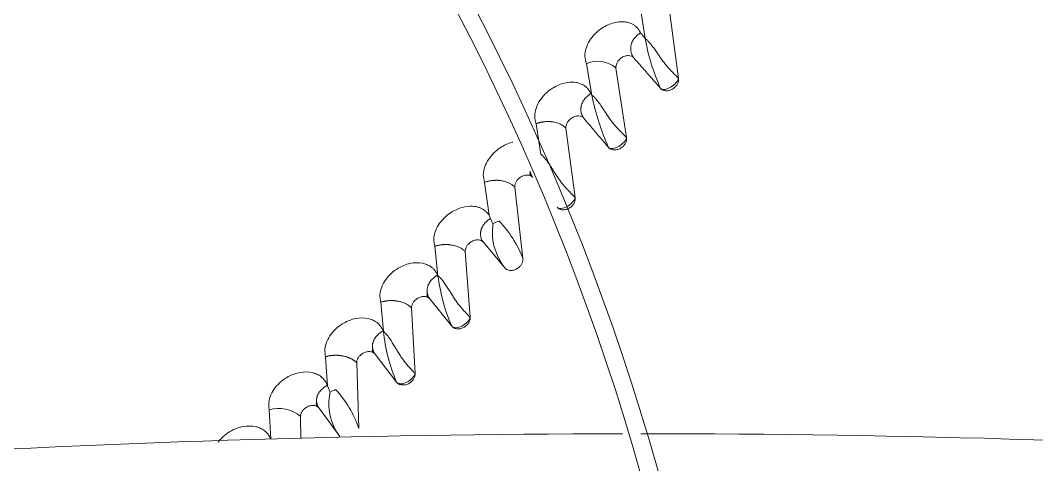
# Model space of a CAD drawing. Header units: millimetres. Extents: x 113490 to 142599, y -20467 to 115.
# Drawn here: x 133920.6 to 134065.2, y -11265.2 to -11202 of the extents above; entities that cross this region are included whole.
import ezdxf

# ---------------------------------------------------------------- set-up
doc = ezdxf.new("R2010")
doc.units = ezdxf.units.MM
doc.layers.add('DV3_0', color=7, linetype='Continuous')

msp = doc.modelspace()

# ---------------------------------------------------------------- linework, layer by layer
at = {"layer": 'DV3_0', "color": 7, "linetype": 'Continuous', "lineweight": 15}
for p, q in [((134008.41, -11197.64), (134009.48, -11204.6)), ((134012.65, -11198.28), (134014.24, -11210.27)), ((134009.48, -11204.6), (134008.82, -11203.79)), ((134001.12, -11208.18), (134001.9, -11212.63)), ((134005.34, -11208.79), (134006.84, -11218.68)), ((134001.9, -11212.63), (134001.76, -11212.44)), ((133993.97, -11216.72), (133994.65, -11221.06)), ((133998.22, -11217.37), (133999.53, -11227.23)), ((133986.63, -11225.07), (133987.3, -11229.75)), ((133990.94, -11225.75), (133992.09, -11235.89)), ((133987.79, -11230.97), (133987.46, -11230.22)), ((133987.74, -11232.21), (133987.79, -11230.97)), ((133987.79, -11230.97), (133988.24, -11230.75)), ((133988.24, -11230.75), (133988.71, -11230.58)), ((133979.55, -11234.16), (133980, -11238.35)), ((133989.5, -11237.23), (133986.46, -11233.59)), ((133983.89, -11234.92), (133984.57, -11244.27)), ((133980, -11238.35), (133979.95, -11238.28)), ((133971.85, -11242.12), (133972.23, -11246.25)), ((133981.96, -11245.54), (133978.84, -11241.65)), ((133976.25, -11242.93), (133976.74, -11252.28)), ((133972.23, -11246.25), (133972.2, -11246.21)), ((133964, -11249.88), (133964.3, -11254.01)), ((133974.1, -11253.49), (133971.05, -11249.53)), ((133968.43, -11250.75), (133968.73, -11260.1)), ((133964.3, -11254.01), (133964.27, -11253.97)), ((133964.64, -11254.94), (133964.3, -11254.01)), ((133964.56, -11255.44), (133964.64, -11254.94)), ((133964.64, -11254.94), (133964.99, -11254.75)), ((133964.99, -11254.75), (133965.26, -11254.62)), ((133965.26, -11254.62), (133965.44, -11254.55)), ((133966.05, -11261.26), (133963.08, -11257.21)), ((133955.98, -11257.44), (133956.21, -11261.61)), ((133960.43, -11258.38), (133960.46, -11261.48))]:
    msp.add_line(p, q, dxfattribs=at)
for centre, radius, start, end in [((133678.24, -11359.99), 551.5, 15.4775, 74.5225), ((133678.24, -11359.99), 456, 316.0129, 45.5635), ((133678.24, -11359.99), 477.5, 316.9802, 43.0198), ((133678.24, -11359.99), 453.5, 315.9918, 45.5613), ((133678.24, -11359.99), 457, 12.0648, 38.7918), ((133678.24, -11359.99), 346, 316.5062, 45.3204), ((133678.24, -11359.99), 343.5, 315.6512, 45.622), ((134037.96, -11199.62), 28.9, 189.9095, 204.6566), ((134002.76, -11211.76), 3.94, 48.9972, 114.5532), ((134034.79, -11206.27), 33.49, 190.9397, 204.3643), ((133994.09, -11223.78), 0.996, 164.4286, 200.7731), ((133981.67, -11231.95), 6.04, 16.651, 21.4082), ((133977.36, -11241.54), 15.77, 20.989, 44.0203), ((133996.15, -11232.08), 8.41, 180.9081, 217.7819), ((134006.09, -11235.11), 26.29, 187.0764, 203.3625), ((133979.33, -11241.09), 0.885, 161.2275, 200.8008), ((133997.82, -11243.51), 25.74, 186.1174, 202.8222), ((133971.5, -11248.97), 0.845, 159.536, 201.092), ((133972.06, -11256.62), 7.59, 171.042, 217.6939), ((133954.13, -11264.99), 15.39, 18.5208, 42.7185), ((133957.33, -11262.08), 4.83, 50.0895, 106.1879), ((133963.48, -11256.66), 0.795, 157.3992, 201.2102), ((134008.61, -13101.74), 1840.9, 90.07296, 93.56963), ((134008.61, -13101.74), 1840.9, 86.5108, 89.99128)]:
    msp.add_arc(centre, radius, start, end, dxfattribs=at)
at = {"layer": 'DV3_0', "color": 7, "linetype": 'Continuous', "lineweight": 20}
msp.add_arc((133678.24, -11359.99), 461.75, 11.9044, 42.2304, dxfattribs=at)
at = {"layer": 'DV3_0', "color": 7, "linetype": 'Continuous', "lineweight": 15}
for points, knots in [([(134008.82, -11203.79), (134008.75, -11203.64), (134008.6, -11203.34), (134008.29, -11202.98), (134007.96, -11202.71), (134007.61, -11202.51), (134007.28, -11202.37), (134006.96, -11202.28), (134006.18, -11202.14), (134004.84, -11202.28), (134003.33, -11203.05), (134002.26, -11203.97), (134001.52, -11204.91), (134001.02, -11205.98), (134000.82, -11207.14), (134001.02, -11207.83), (134001.12, -11208.18)], [0, 0, 0, 0, 0.045903, 0.088222, 0.127121, 0.162682, 0.194844, 0.223516, 0.248586, 0.398406, 0.542873, 0.627775, 0.717223, 0.809644, 0.90359, 1, 1, 1, 1]), ([(134008.82, -11203.79), (134008.78, -11203.82), (134008.7, -11203.87), (134008.57, -11203.95), (134008.46, -11204.04), (134008.35, -11204.13), (134008.24, -11204.23), (134008.14, -11204.33), (134008.05, -11204.43), (134007.96, -11204.54), (134007.88, -11204.65), (134007.8, -11204.77), (134007.73, -11204.89), (134007.67, -11205.01), (134007.61, -11205.13), (134007.56, -11205.25), (134007.52, -11205.38), (134007.49, -11205.51), (134007.46, -11205.63), (134007.44, -11205.76), (134007.43, -11205.89), (134007.43, -11206.02), (134007.43, -11206.14), (134007.44, -11206.27), (134007.46, -11206.39), (134007.48, -11206.52), (134007.52, -11206.64), (134007.56, -11206.76), (134007.6, -11206.88), (134007.65, -11206.99), (134007.71, -11207.11), (134007.78, -11207.22), (134007.83, -11207.29), (134007.86, -11207.32)], [0, 0, 0, 0, 0.030257, 0.060484, 0.09073, 0.121035, 0.151434, 0.181953, 0.212616, 0.243438, 0.274433, 0.30561, 0.336978, 0.36854, 0.400301, 0.432265, 0.464435, 0.496814, 0.529403, 0.562193, 0.595176, 0.628335, 0.661657, 0.695123, 0.728715, 0.762415, 0.796204, 0.830066, 0.863984, 0.897946, 0.93194, 0.965959, 1, 1, 1, 1]), ([(134009.48, -11204.6), (134009.52, -11204.63), (134009.6, -11204.69), (134009.72, -11204.79), (134009.84, -11204.9), (134009.96, -11205.02), (134010.16, -11205.23), (134010.44, -11205.57), (134010.8, -11206.07), (134011.15, -11206.57), (134011.43, -11206.97), (134011.7, -11207.37), (134011.99, -11207.77), (134012.31, -11208.19), (134012.59, -11208.52), (134012.82, -11208.79), (134013.04, -11209.03), (134013.27, -11209.27), (134013.48, -11209.49), (134013.69, -11209.7), (134013.89, -11209.9), (134014.08, -11210.09), (134014.18, -11210.21), (134014.24, -11210.27)], [0, 0, 0, 0, 0.02193, 0.044623, 0.068109, 0.092415, 0.117564, 0.1874, 0.278761, 0.36922, 0.434707, 0.474881, 0.55813, 0.630924, 0.676359, 0.719959, 0.762001, 0.802791, 0.842656, 0.881945, 0.921019, 0.960246, 1, 1, 1, 1]), ([(134007.86, -11207.32), (134007.81, -11207.28), (134007.72, -11207.18), (134007.48, -11207.05), (134007.1, -11206.98), (134006.58, -11207.07), (134006.08, -11207.33), (134005.69, -11207.7), (134005.45, -11208.09), (134005.35, -11208.4), (134005.33, -11208.63), (134005.34, -11208.74), (134005.34, -11208.79)], [0, 0, 0, 0, 0.06134, 0.123453, 0.255164, 0.397247, 0.545621, 0.688819, 0.805782, 0.90458, 0.952528, 1, 1, 1, 1]), ([(134011.69, -11211.68), (134011.48, -11211.44), (134011.06, -11210.96), (134010.42, -11210.24), (134009.79, -11209.52), (134009.15, -11208.79), (134008.5, -11208.06), (134008.07, -11207.57), (134007.86, -11207.32)], [0, 0, 0, 0, 0.162615, 0.326841, 0.492682, 0.660148, 0.82925, 1, 1, 1, 1]), ([(134001.76, -11212.44), (134001.68, -11212.29), (134001.54, -11211.99), (134001.24, -11211.63), (134000.91, -11211.35), (134000.57, -11211.14), (134000.23, -11210.99), (133999.91, -11210.9), (133999.14, -11210.75), (133997.79, -11210.86), (133996.28, -11211.6), (133995.18, -11212.51), (133994.42, -11213.45), (133993.91, -11214.52), (133993.69, -11215.68), (133993.87, -11216.37), (133993.97, -11216.72)], [0, 0, 0, 0, 0.045816, 0.088117, 0.127063, 0.162735, 0.195085, 0.224033, 0.249478, 0.398687, 0.541879, 0.628145, 0.718265, 0.810778, 0.904381, 1, 1, 1, 1]), ([(134014.24, -11210.27), (134014.24, -11210.3), (134014.25, -11210.35), (134014.25, -11210.44), (134014.25, -11210.52), (134014.24, -11210.63), (134014.21, -11210.78), (134014.14, -11210.96), (134014.05, -11211.14), (134013.87, -11211.41), (134013.6, -11211.66), (134013.28, -11211.85), (134013.02, -11211.96), (134012.75, -11212.02), (134012.49, -11212.04), (134012.24, -11212.01), (134012.05, -11211.94), (134011.9, -11211.86), (134011.78, -11211.78), (134011.72, -11211.72), (134011.69, -11211.68)], [0, 0, 0, 0, 0.023263, 0.046619, 0.070185, 0.09408, 0.142394, 0.191175, 0.246921, 0.303417, 0.444844, 0.517438, 0.590593, 0.664065, 0.736419, 0.804903, 0.872906, 0.916114, 0.958259, 1, 1, 1, 1]), ([(134014.24, -11210.27), (134014.21, -11210.45), (134014.08, -11210.68), (134013.68, -11211.12), (134013.41, -11211.35), (134012.83, -11211.68), (134012.53, -11211.79), (134012.01, -11211.86), (134011.81, -11211.81), (134011.69, -11211.68)], [0, 0, 0, 0, 0.25, 0.25, 0.5, 0.5, 0.75, 0.75, 1, 1, 1, 1]), ([(134001.76, -11212.44), (134001.72, -11212.47), (134001.63, -11212.52), (134001.51, -11212.6), (134001.39, -11212.68), (134001.28, -11212.77), (134001.17, -11212.87), (134001.07, -11212.97), (134000.97, -11213.07), (134000.88, -11213.18), (134000.8, -11213.29), (134000.72, -11213.41), (134000.65, -11213.52), (134000.59, -11213.64), (134000.53, -11213.76), (134000.48, -11213.89), (134000.44, -11214.01), (134000.4, -11214.14), (134000.38, -11214.26), (134000.36, -11214.39), (134000.34, -11214.52), (134000.34, -11214.64), (134000.34, -11214.77), (134000.35, -11214.89), (134000.37, -11215.02), (134000.39, -11215.14), (134000.42, -11215.26), (134000.46, -11215.38), (134000.5, -11215.5), (134000.56, -11215.61), (134000.62, -11215.72), (134000.68, -11215.83), (134000.73, -11215.9), (134000.76, -11215.93)], [0, 0, 0, 0, 0.030425, 0.060815, 0.091218, 0.121674, 0.152215, 0.182869, 0.213655, 0.244591, 0.275687, 0.306954, 0.338398, 0.370022, 0.401831, 0.433828, 0.466015, 0.498396, 0.530972, 0.563735, 0.596674, 0.629777, 0.663028, 0.696409, 0.729903, 0.763492, 0.797158, 0.830885, 0.864657, 0.898463, 0.932293, 0.966139, 1, 1, 1, 1]), ([(134001.9, -11212.63), (134001.95, -11212.66), (134002.03, -11212.73), (134002.16, -11212.84), (134002.28, -11212.96), (134002.41, -11213.1), (134002.6, -11213.32), (134002.9, -11213.7), (134003.26, -11214.24), (134003.62, -11214.78), (134003.91, -11215.22), (134004.19, -11215.65), (134004.5, -11216.09), (134004.83, -11216.53), (134005.12, -11216.87), (134005.35, -11217.14), (134005.59, -11217.4), (134005.82, -11217.64), (134006.05, -11217.87), (134006.27, -11218.09), (134006.48, -11218.29), (134006.67, -11218.49), (134006.78, -11218.62), (134006.84, -11218.68)], [0, 0, 0, 0, 0.022275, 0.045317, 0.069159, 0.093827, 0.119347, 0.190503, 0.284339, 0.374913, 0.441612, 0.484176, 0.567352, 0.639937, 0.684392, 0.726937, 0.767875, 0.807537, 0.846286, 0.884506, 0.922594, 0.960956, 1, 1, 1, 1]), ([(133993.97, -11216.72), (133994.02, -11216.7), (133994.12, -11216.66), (133994.28, -11216.61), (133994.43, -11216.57), (133994.58, -11216.53), (133994.72, -11216.5), (133994.86, -11216.47), (133994.99, -11216.45), (133995.11, -11216.44), (133995.23, -11216.42), (133995.34, -11216.42), (133995.44, -11216.41), (133995.54, -11216.41), (133995.62, -11216.4), (133995.71, -11216.4), (133995.78, -11216.41), (133995.85, -11216.41), (133995.91, -11216.41), (133995.96, -11216.41), (133996.01, -11216.42), (133996.05, -11216.42), (133996.08, -11216.42), (133996.1, -11216.43), (133996.27, -11216.44), (133996.55, -11216.49), (133996.94, -11216.58), (133997.28, -11216.71), (133997.57, -11216.85), (133997.83, -11217.02), (133998.04, -11217.19), (133998.16, -11217.31), (133998.22, -11217.37)], [0, 0, 0, 0, 0.034382, 0.067257, 0.09867, 0.128653, 0.157228, 0.184415, 0.210227, 0.234673, 0.257758, 0.279488, 0.299864, 0.318888, 0.336558, 0.352873, 0.367831, 0.38143, 0.393667, 0.404538, 0.41404, 0.42217, 0.428926, 0.434304, 0.438302, 0.530373, 0.618142, 0.701875, 0.781741, 0.85791, 0.930582, 1, 1, 1, 1]), ([(134000.76, -11215.93), (134000.71, -11215.89), (134000.62, -11215.79), (134000.38, -11215.66), (134000, -11215.58), (133999.49, -11215.66), (133998.99, -11215.91), (133998.59, -11216.27), (133998.34, -11216.67), (133998.24, -11216.98), (133998.21, -11217.2), (133998.22, -11217.31), (133998.22, -11217.37)], [0, 0, 0, 0, 0.061421, 0.123667, 0.255432, 0.397199, 0.544968, 0.687719, 0.804815, 0.904048, 0.952278, 1, 1, 1, 1]), ([(134004.28, -11220.09), (134004.09, -11219.86), (134003.7, -11219.4), (134003.11, -11218.72), (134002.53, -11218.02), (134001.94, -11217.33), (134001.35, -11216.63), (134000.96, -11216.17), (134000.76, -11215.93)], [0, 0, 0, 0, 0.163033, 0.327514, 0.493444, 0.66083, 0.829679, 1, 1, 1, 1]), ([(133990.65, -11219.34), (133990.62, -11219.35), (133990.01, -11219.51), (133989.05, -11219.95), (133987.93, -11220.85), (133987.15, -11221.78), (133986.61, -11222.86), (133986.37, -11224.01), (133986.54, -11224.71), (133986.63, -11225.07)], [0.3922784, 0.3922784, 0.3922784, 0.3922784, 0.3989376, 0.5409153, 0.6281958, 0.718865, 0.8114508, 0.9049035, 1, 1, 1, 1]), ([(134006.84, -11218.68), (134006.84, -11218.71), (134006.85, -11218.76), (134006.86, -11218.84), (134006.85, -11218.93), (134006.84, -11219.05), (134006.81, -11219.2), (134006.75, -11219.38), (134006.65, -11219.56), (134006.47, -11219.83), (134006.2, -11220.08), (134005.88, -11220.28), (134005.62, -11220.38), (134005.35, -11220.44), (134005.08, -11220.46), (134004.83, -11220.42), (134004.64, -11220.36), (134004.49, -11220.28), (134004.37, -11220.19), (134004.31, -11220.12), (134004.28, -11220.09)], [0, 0, 0, 0, 0.023849, 0.04779, 0.071955, 0.096472, 0.145038, 0.194053, 0.249314, 0.305365, 0.445367, 0.517672, 0.590601, 0.663955, 0.736204, 0.80467, 0.872684, 0.915931, 0.958145, 1, 1, 1, 1]), ([(134006.84, -11218.68), (134006.82, -11218.86), (134006.69, -11219.09), (134006.29, -11219.55), (134006.02, -11219.77), (134005.44, -11220.11), (134005.13, -11220.22), (134004.61, -11220.28), (134004.4, -11220.22), (134004.28, -11220.09)], [0, 0, 0, 0, 0.25, 0.25, 0.5, 0.5, 0.75, 0.75, 1, 1, 1, 1]), ([(133994.65, -11221.06), (133994.69, -11221.1), (133994.78, -11221.17), (133994.9, -11221.28), (133995.03, -11221.41), (133995.15, -11221.55), (133995.35, -11221.78), (133995.64, -11222.18), (133996, -11222.73), (133996.35, -11223.28), (133996.64, -11223.73), (133996.91, -11224.17), (133997.22, -11224.62), (133997.55, -11225.06), (133997.83, -11225.41), (133998.06, -11225.69), (133998.29, -11225.95), (133998.52, -11226.19), (133998.75, -11226.42), (133998.97, -11226.64), (133999.17, -11226.85), (133999.36, -11227.04), (133999.47, -11227.16), (133999.53, -11227.23)], [0, 0, 0, 0, 0.022497, 0.045774, 0.069863, 0.094794, 0.12059, 0.192426, 0.287536, 0.377894, 0.444911, 0.488356, 0.571521, 0.643997, 0.688181, 0.730404, 0.770967, 0.810203, 0.848479, 0.886185, 0.923729, 0.961527, 1, 1, 1, 1]), ([(133993.49, -11224.36), (133993.48, -11224.34), (133993.44, -11224.3), (133993.38, -11224.25), (133993.32, -11224.2), (133993.25, -11224.16), (133993.14, -11224.1), (133992.98, -11224.05), (133992.75, -11224.02), (133992.5, -11224.03), (133992.15, -11224.1), (133991.73, -11224.31), (133991.38, -11224.61), (133991.18, -11224.88), (133991.07, -11225.06), (133991, -11225.25), (133990.95, -11225.42), (133990.93, -11225.59), (133990.94, -11225.7), (133990.94, -11225.75)], [0, 0, 0, 0, 0.024678, 0.049276, 0.073933, 0.098788, 0.123975, 0.189522, 0.256186, 0.326612, 0.39802, 0.544943, 0.686929, 0.745909, 0.804137, 0.854279, 0.903786, 0.952122, 1, 1, 1, 1]), ([(133993.11, -11223.47), (133993.12, -11223.51), (133993.13, -11223.58), (133993.16, -11223.7), (133993.2, -11223.81), (133993.24, -11223.93), (133993.29, -11224.04), (133993.35, -11224.15), (133993.42, -11224.26), (133993.47, -11224.33), (133993.49, -11224.36)], [0.7367221, 0.7367221, 0.7367221, 0.7367221, 0.7643288, 0.7978965, 0.8315165, 0.8651746, 0.8988591, 0.9325612, 0.9662753, 1, 1, 1, 1]), ([(133986.63, -11225.07), (133986.68, -11225.05), (133986.79, -11225.01), (133986.95, -11224.96), (133987.1, -11224.92), (133987.25, -11224.88), (133987.4, -11224.85), (133987.54, -11224.83), (133987.67, -11224.81), (133987.79, -11224.8), (133987.91, -11224.78), (133988.02, -11224.78), (133988.12, -11224.77), (133988.22, -11224.77), (133988.3, -11224.77), (133988.39, -11224.77), (133988.46, -11224.77), (133988.53, -11224.77), (133988.59, -11224.78), (133988.64, -11224.78), (133988.68, -11224.79), (133988.72, -11224.79), (133988.75, -11224.79), (133988.78, -11224.8), (133988.79, -11224.8), (133988.91, -11224.81), (133989.12, -11224.84), (133989.41, -11224.9), (133989.67, -11224.97), (133989.91, -11225.06), (133990.13, -11225.16), (133990.33, -11225.27), (133990.51, -11225.38), (133990.67, -11225.5), (133990.81, -11225.63), (133990.9, -11225.71), (133990.94, -11225.75)], [0, 0, 0, 0, 0.034452, 0.067384, 0.098837, 0.12884, 0.157416, 0.18458, 0.210346, 0.234722, 0.257714, 0.279327, 0.299562, 0.318421, 0.335903, 0.352008, 0.366734, 0.380078, 0.392038, 0.402612, 0.411796, 0.419587, 0.425984, 0.430984, 0.434584, 0.436784, 0.502175, 0.565322, 0.626349, 0.685335, 0.742342, 0.797432, 0.850666, 0.902117, 0.951866, 1, 1, 1, 1]), ([(133999.53, -11227.23), (133999.53, -11227.25), (133999.54, -11227.31), (133999.54, -11227.39), (133999.54, -11227.48), (133999.52, -11227.6), (133999.49, -11227.75), (133999.42, -11227.93), (133999.33, -11228.11), (133999.14, -11228.38), (133998.87, -11228.62), (133998.54, -11228.81), (133998.28, -11228.91), (133998.01, -11228.97), (133997.74, -11228.98), (133997.5, -11228.94), (133997.3, -11228.87), (133997.15, -11228.79), (133997.04, -11228.7), (133996.98, -11228.63), (133996.95, -11228.6)], [0, 0, 0, 0, 0.023897, 0.047874, 0.072064, 0.096593, 0.145534, 0.194892, 0.25028, 0.306447, 0.445924, 0.517891, 0.590493, 0.663638, 0.735728, 0.804216, 0.872309, 0.915692, 0.95803, 1, 1, 1, 1]), ([(133999.53, -11227.23), (133999.5, -11227.41), (133999.37, -11227.64), (133998.97, -11228.1), (133998.69, -11228.33), (133998.11, -11228.65), (133997.8, -11228.76), (133997.28, -11228.8), (133997.07, -11228.74), (133996.95, -11228.6)], [0, 0, 0, 0, 0.25, 0.25, 0.5, 0.5, 0.75, 0.75, 1, 1, 1, 1]), ([(133987.3, -11229.75), (133987.19, -11229.61), (133986.99, -11229.34), (133986.61, -11229.02), (133986.21, -11228.78), (133985.78, -11228.61), (133985.36, -11228.51), (133984.52, -11228.41), (133983.19, -11228.6), (133981.76, -11229.34), (133980.73, -11230.23), (133980.04, -11231.11), (133979.56, -11232.11), (133979.34, -11233.18), (133979.48, -11233.83), (133979.55, -11234.16)], [0, 0, 0, 0, 0.049007, 0.095446, 0.139468, 0.181114, 0.22038, 0.257178, 0.405723, 0.54922, 0.63594, 0.72517, 0.815746, 0.907169, 1, 1, 1, 1]), ([(133987.46, -11230.22), (133987.42, -11230.24), (133987.33, -11230.29), (133987.22, -11230.37), (133987.1, -11230.46), (133986.99, -11230.54), (133986.89, -11230.64), (133986.79, -11230.73), (133986.69, -11230.83), (133986.61, -11230.94), (133986.53, -11231.05), (133986.45, -11231.16), (133986.38, -11231.27), (133986.32, -11231.38), (133986.26, -11231.5), (133986.21, -11231.62), (133986.17, -11231.74), (133986.13, -11231.86), (133986.1, -11231.98), (133986.08, -11232.1), (133986.07, -11232.22), (133986.06, -11232.34), (133986.06, -11232.47), (133986.07, -11232.59), (133986.08, -11232.71), (133986.11, -11232.82), (133986.13, -11232.94), (133986.17, -11233.06), (133986.21, -11233.17), (133986.26, -11233.28), (133986.32, -11233.38), (133986.38, -11233.49), (133986.43, -11233.56), (133986.46, -11233.59)], [0, 0, 0, 0, 0.030377, 0.060748, 0.091153, 0.121627, 0.152197, 0.182886, 0.213712, 0.244687, 0.275822, 0.307124, 0.338597, 0.370244, 0.402069, 0.434073, 0.466259, 0.49863, 0.531186, 0.563923, 0.596832, 0.6299, 0.663115, 0.69646, 0.729919, 0.763477, 0.797117, 0.830824, 0.864585, 0.89839, 0.93223, 0.9661, 1, 1, 1, 1]), ([(133979.55, -11234.16), (133979.6, -11234.14), (133979.71, -11234.11), (133979.88, -11234.06), (133980.04, -11234.03), (133980.2, -11234), (133980.35, -11233.97), (133980.49, -11233.95), (133980.62, -11233.94), (133980.75, -11233.92), (133980.87, -11233.92), (133980.99, -11233.91), (133981.09, -11233.91), (133981.19, -11233.91), (133981.28, -11233.91), (133981.37, -11233.92), (133981.44, -11233.92), (133981.51, -11233.93), (133981.57, -11233.93), (133981.63, -11233.94), (133981.67, -11233.94), (133981.71, -11233.95), (133981.74, -11233.95), (133981.77, -11233.96), (133981.79, -11233.96), (133981.9, -11233.97), (133982.1, -11234.01), (133982.38, -11234.07), (133982.64, -11234.15), (133982.88, -11234.24), (133983.1, -11234.34), (133983.29, -11234.45), (133983.47, -11234.56), (133983.63, -11234.68), (133983.77, -11234.8), (133983.85, -11234.88), (133983.89, -11234.92)], [0, 0, 0, 0, 0.035479, 0.069398, 0.101793, 0.132694, 0.162122, 0.190094, 0.21662, 0.241709, 0.265367, 0.287598, 0.308404, 0.327787, 0.345745, 0.36228, 0.377388, 0.391068, 0.403318, 0.414135, 0.423517, 0.431461, 0.437964, 0.443025, 0.446641, 0.448812, 0.512732, 0.574463, 0.634121, 0.691792, 0.747544, 0.801444, 0.853561, 0.903971, 0.952755, 1, 1, 1, 1]), ([(133986.46, -11233.59), (133986.43, -11233.56), (133986.39, -11233.52), (133986.32, -11233.45), (133986.23, -11233.4), (133986.11, -11233.33), (133985.94, -11233.27), (133985.71, -11233.24), (133985.47, -11233.25), (133985.12, -11233.32), (133984.71, -11233.51), (133984.36, -11233.81), (133984.15, -11234.06), (133984.05, -11234.24), (133983.97, -11234.42), (133983.92, -11234.59), (133983.89, -11234.76), (133983.89, -11234.87), (133983.89, -11234.92)], [0, 0, 0, 0, 0.031145, 0.062218, 0.093482, 0.125195, 0.191206, 0.258243, 0.328679, 0.399965, 0.545868, 0.68677, 0.745639, 0.803769, 0.854012, 0.903665, 0.952, 1, 1, 1, 1]), ([(133979.95, -11238.28), (133979.88, -11238.12), (133979.73, -11237.82), (133979.43, -11237.44), (133979.1, -11237.14), (133978.76, -11236.91), (133978.43, -11236.75), (133978.11, -11236.64), (133977.35, -11236.45), (133976.03, -11236.49), (133974.49, -11237.13), (133973.34, -11237.98), (133972.53, -11238.89), (133971.95, -11239.94), (133971.67, -11241.07), (133971.79, -11241.77), (133971.85, -11242.12)], [0, 0, 0, 0, 0.047036, 0.090401, 0.130202, 0.166503, 0.199277, 0.228461, 0.253972, 0.401518, 0.541059, 0.630182, 0.721571, 0.813945, 0.906561, 1, 1, 1, 1]), ([(133992.09, -11235.89), (133992.09, -11235.92), (133992.1, -11235.99), (133992.1, -11236.08), (133992.09, -11236.18), (133992.07, -11236.29), (133992.03, -11236.44), (133991.93, -11236.68), (133991.77, -11236.93), (133991.54, -11237.16), (133991.32, -11237.33), (133991.07, -11237.46), (133990.81, -11237.56), (133990.54, -11237.61), (133990.29, -11237.61), (133990.04, -11237.57), (133989.85, -11237.5), (133989.7, -11237.42), (133989.59, -11237.34), (133989.53, -11237.27), (133989.5, -11237.23)], [0, 0, 0, 0, 0.028178, 0.055352, 0.08164, 0.107171, 0.153927, 0.201767, 0.313928, 0.380235, 0.452708, 0.523632, 0.595246, 0.666832, 0.737628, 0.806405, 0.87473, 0.917481, 0.959025, 1, 1, 1, 1]), ([(133979.95, -11238.28), (133979.91, -11238.31), (133979.82, -11238.35), (133979.7, -11238.43), (133979.58, -11238.51), (133979.46, -11238.6), (133979.35, -11238.69), (133979.24, -11238.78), (133979.14, -11238.88), (133979.05, -11238.99), (133978.96, -11239.09), (133978.88, -11239.2), (133978.81, -11239.32), (133978.74, -11239.43), (133978.68, -11239.55), (133978.62, -11239.67), (133978.58, -11239.79), (133978.54, -11239.91), (133978.5, -11240.03), (133978.48, -11240.15), (133978.46, -11240.28), (133978.45, -11240.4), (133978.45, -11240.52), (133978.46, -11240.64), (133978.47, -11240.76), (133978.49, -11240.88), (133978.52, -11241), (133978.55, -11241.11), (133978.59, -11241.23), (133978.64, -11241.34), (133978.7, -11241.45), (133978.77, -11241.55), (133978.81, -11241.62), (133978.84, -11241.65)], [0, 0, 0, 0, 0.03062, 0.061208, 0.091809, 0.122459, 0.153186, 0.184014, 0.214963, 0.246044, 0.277269, 0.308645, 0.340177, 0.371867, 0.403719, 0.435736, 0.46792, 0.500276, 0.532804, 0.565501, 0.598358, 0.631363, 0.664502, 0.69776, 0.73112, 0.764565, 0.798081, 0.831652, 0.865266, 0.898913, 0.932586, 0.966281, 1, 1, 1, 1]), ([(133980, -11238.35), (133980.04, -11238.38), (133980.12, -11238.45), (133980.24, -11238.56), (133980.36, -11238.68), (133980.47, -11238.81), (133980.66, -11239.03), (133980.94, -11239.4), (133981.28, -11239.93), (133981.62, -11240.46), (133981.89, -11240.89), (133982.15, -11241.31), (133982.43, -11241.74), (133982.74, -11242.18), (133983, -11242.52), (133983.22, -11242.79), (133983.43, -11243.05), (133983.65, -11243.29), (133983.85, -11243.51), (133984.05, -11243.72), (133984.24, -11243.92), (133984.42, -11244.1), (133984.52, -11244.21), (133984.57, -11244.27)], [0, 0, 0, 0, 0.022443, 0.045639, 0.06962, 0.094413, 0.12004, 0.191521, 0.285248, 0.377064, 0.444002, 0.485838, 0.570203, 0.643535, 0.688385, 0.731167, 0.772156, 0.811664, 0.850038, 0.887652, 0.924906, 0.962214, 1, 1, 1, 1]), ([(133978.84, -11241.65), (133978.82, -11241.63), (133978.78, -11241.58), (133978.7, -11241.51), (133978.62, -11241.46), (133978.5, -11241.39), (133978.33, -11241.33), (133978.1, -11241.29), (133977.86, -11241.29), (133977.51, -11241.36), (133977.09, -11241.54), (133976.74, -11241.82), (133976.53, -11242.08), (133976.42, -11242.25), (133976.33, -11242.43), (133976.28, -11242.6), (133976.25, -11242.77), (133976.25, -11242.88), (133976.25, -11242.93)], [0, 0, 0, 0, 0.031241, 0.062418, 0.093791, 0.125616, 0.19178, 0.258934, 0.329339, 0.400547, 0.545932, 0.686248, 0.74507, 0.803167, 0.853519, 0.903304, 0.951794, 1, 1, 1, 1]), ([(133971.85, -11242.12), (133971.91, -11242.1), (133972.01, -11242.07), (133972.18, -11242.03), (133972.33, -11242), (133972.48, -11241.97), (133972.63, -11241.95), (133972.77, -11241.93), (133972.9, -11241.91), (133973.03, -11241.9), (133973.15, -11241.9), (133973.27, -11241.89), (133973.37, -11241.89), (133973.47, -11241.89), (133973.57, -11241.89), (133973.65, -11241.9), (133973.73, -11241.9), (133973.8, -11241.91), (133973.87, -11241.91), (133973.93, -11241.92), (133973.98, -11241.93), (133974.03, -11241.93), (133974.07, -11241.94), (133974.1, -11241.94), (133974.13, -11241.95), (133974.15, -11241.95), (133974.16, -11241.95), (133974.25, -11241.97), (133974.42, -11242), (133974.66, -11242.05), (133974.88, -11242.12), (133975.09, -11242.19), (133975.28, -11242.27), (133975.46, -11242.35), (133975.62, -11242.44), (133975.77, -11242.53), (133975.91, -11242.63), (133976.03, -11242.73), (133976.14, -11242.83), (133976.21, -11242.9), (133976.25, -11242.93)], [0, 0, 0, 0, 0.033907, 0.066422, 0.097575, 0.127386, 0.155873, 0.183049, 0.208925, 0.233507, 0.256801, 0.278813, 0.299544, 0.318996, 0.337171, 0.354069, 0.369688, 0.384029, 0.39709, 0.408869, 0.419364, 0.428572, 0.436492, 0.443121, 0.448458, 0.4525, 0.455247, 0.456697, 0.509325, 0.560446, 0.61013, 0.658427, 0.705382, 0.751036, 0.795428, 0.8386, 0.880596, 0.921463, 0.961247, 1, 1, 1, 1]), ([(133972.2, -11246.21), (133972.13, -11246.04), (133971.98, -11245.73), (133971.68, -11245.33), (133971.35, -11245.03), (133971.01, -11244.8), (133970.68, -11244.64), (133970.37, -11244.52), (133969.62, -11244.32), (133968.31, -11244.33), (133966.75, -11244.94), (133965.58, -11245.76), (133964.74, -11246.66), (133964.15, -11247.7), (133963.84, -11248.83), (133963.94, -11249.53), (133964, -11249.88)], [0, 0, 0, 0, 0.048342, 0.092635, 0.132982, 0.169436, 0.201959, 0.230483, 0.25492, 0.402152, 0.540605, 0.6308, 0.722713, 0.815102, 0.90736, 1, 1, 1, 1]), ([(133984.57, -11244.27), (133984.57, -11244.3), (133984.58, -11244.35), (133984.57, -11244.44), (133984.57, -11244.52), (133984.55, -11244.64), (133984.51, -11244.78), (133984.43, -11244.96), (133984.32, -11245.14), (133984.12, -11245.4), (133983.85, -11245.63), (133983.53, -11245.8), (133983.27, -11245.88), (133983, -11245.93), (133982.74, -11245.93), (133982.5, -11245.89), (133982.31, -11245.82), (133982.16, -11245.73), (133982.05, -11245.64), (133981.99, -11245.57), (133981.96, -11245.54)], [0, 0, 0, 0, 0.024042, 0.048168, 0.072506, 0.097179, 0.146572, 0.196318, 0.25187, 0.30816, 0.446127, 0.517252, 0.58906, 0.661781, 0.733631, 0.802402, 0.870886, 0.914714, 0.957535, 1, 1, 1, 1]), ([(133984.57, -11244.27), (133984.53, -11244.46), (133984.4, -11244.7), (133983.98, -11245.14), (133983.7, -11245.36), (133983.12, -11245.66), (133982.81, -11245.75), (133982.29, -11245.76), (133982.08, -11245.69), (133981.96, -11245.54)], [0, 0, 0, 0, 0.25, 0.25, 0.5, 0.5, 0.75, 0.75, 1, 1, 1, 1]), ([(133972.2, -11246.21), (133972.16, -11246.23), (133972.07, -11246.28), (133971.94, -11246.35), (133971.82, -11246.43), (133971.7, -11246.52), (133971.59, -11246.6), (133971.48, -11246.7), (133971.38, -11246.8), (133971.29, -11246.9), (133971.2, -11247), (133971.12, -11247.11), (133971.04, -11247.22), (133970.97, -11247.33), (133970.91, -11247.45), (133970.85, -11247.57), (133970.8, -11247.68), (133970.76, -11247.8), (133970.73, -11247.92), (133970.7, -11248.05), (133970.68, -11248.17), (133970.67, -11248.29), (133970.67, -11248.41), (133970.67, -11248.53), (133970.69, -11248.65), (133970.7, -11248.77), (133970.73, -11248.88), (133970.77, -11249), (133970.81, -11249.11), (133970.86, -11249.22), (133970.91, -11249.32), (133970.98, -11249.43), (133971.02, -11249.49), (133971.05, -11249.53)], [0, 0, 0, 0, 0.030718, 0.061403, 0.092096, 0.122834, 0.153646, 0.184553, 0.215574, 0.246721, 0.278005, 0.309431, 0.341004, 0.372728, 0.404604, 0.436635, 0.468824, 0.501175, 0.53369, 0.566365, 0.599192, 0.632159, 0.665253, 0.698458, 0.731759, 0.76514, 0.798585, 0.83208, 0.865614, 0.899177, 0.932763, 0.966369, 1, 1, 1, 1]), ([(133972.23, -11246.25), (133972.27, -11246.28), (133972.35, -11246.35), (133972.46, -11246.47), (133972.58, -11246.59), (133972.7, -11246.73), (133972.89, -11246.95), (133973.16, -11247.34), (133973.5, -11247.88), (133973.83, -11248.42), (133974.09, -11248.86), (133974.35, -11249.29), (133974.63, -11249.73), (133974.93, -11250.18), (133975.19, -11250.52), (133975.4, -11250.8), (133975.61, -11251.05), (133975.82, -11251.29), (133976.03, -11251.52), (133976.22, -11251.73), (133976.41, -11251.93), (133976.59, -11252.11), (133976.69, -11252.22), (133976.74, -11252.28)], [0, 0, 0, 0, 0.022637, 0.046049, 0.070267, 0.095318, 0.121227, 0.193346, 0.288378, 0.379765, 0.446996, 0.489882, 0.574046, 0.64723, 0.691817, 0.734288, 0.774921, 0.814029, 0.851965, 0.889113, 0.925882, 0.962699, 1, 1, 1, 1]), ([(133964, -11249.88), (133964.05, -11249.86), (133964.16, -11249.83), (133964.33, -11249.79), (133964.49, -11249.76), (133964.65, -11249.74), (133964.8, -11249.72), (133964.95, -11249.7), (133965.09, -11249.69), (133965.22, -11249.68), (133965.34, -11249.68), (133965.46, -11249.68), (133965.57, -11249.68), (133965.67, -11249.68), (133965.77, -11249.68), (133965.85, -11249.69), (133965.93, -11249.7), (133966.01, -11249.7), (133966.07, -11249.71), (133966.13, -11249.72), (133966.19, -11249.73), (133966.23, -11249.73), (133966.27, -11249.74), (133966.3, -11249.74), (133966.33, -11249.75), (133966.34, -11249.75), (133966.36, -11249.75), (133966.43, -11249.77), (133966.56, -11249.79), (133966.76, -11249.84), (133966.94, -11249.89), (133967.11, -11249.94), (133967.27, -11250), (133967.43, -11250.07), (133967.57, -11250.13), (133967.71, -11250.2), (133967.83, -11250.28), (133967.95, -11250.35), (133968.06, -11250.43), (133968.16, -11250.51), (133968.26, -11250.59), (133968.35, -11250.67), (133968.4, -11250.72), (133968.43, -11250.75)], [0, 0, 0, 0, 0.034846, 0.068249, 0.100236, 0.130829, 0.160043, 0.18789, 0.214382, 0.239524, 0.263322, 0.285781, 0.306904, 0.326692, 0.345148, 0.36227, 0.378058, 0.392512, 0.40563, 0.41741, 0.42785, 0.436947, 0.444699, 0.451105, 0.456161, 0.459868, 0.462222, 0.463225, 0.504898, 0.545618, 0.585421, 0.624335, 0.662384, 0.69959, 0.735973, 0.771553, 0.806353, 0.840393, 0.873695, 0.906283, 0.93818, 0.969411, 1, 1, 1, 1]), ([(133971.05, -11249.53), (133971.03, -11249.51), (133971, -11249.47), (133970.94, -11249.41), (133970.88, -11249.36), (133970.82, -11249.31), (133970.71, -11249.25), (133970.54, -11249.19), (133970.32, -11249.15), (133970.07, -11249.15), (133969.73, -11249.2), (133969.3, -11249.37), (133968.94, -11249.65), (133968.73, -11249.9), (133968.61, -11250.07), (133968.52, -11250.25), (133968.47, -11250.42), (133968.43, -11250.59), (133968.43, -11250.7), (133968.43, -11250.75)], [0, 0, 0, 0, 0.025093, 0.050113, 0.075192, 0.100464, 0.126059, 0.192379, 0.259662, 0.330051, 0.401197, 0.546082, 0.685809, 0.744576, 0.802632, 0.853069, 0.902965, 0.951658, 1, 1, 1, 1]), ([(133964.27, -11253.97), (133964.19, -11253.79), (133964.05, -11253.46), (133963.74, -11253.06), (133963.41, -11252.75), (133963.07, -11252.51), (133962.74, -11252.35), (133962.44, -11252.24), (133961.71, -11252.03), (133960.41, -11252), (133958.85, -11252.57), (133957.66, -11253.37), (133956.8, -11254.26), (133956.18, -11255.29), (133955.86, -11256.4), (133955.94, -11257.09), (133955.98, -11257.44)], [0, 0, 0, 0, 0.050082, 0.095597, 0.136643, 0.173258, 0.205394, 0.23297, 0.255894, 0.402955, 0.54033, 0.631502, 0.723885, 0.816264, 0.908157, 1, 1, 1, 1]), ([(133976.74, -11252.28), (133976.74, -11252.3), (133976.74, -11252.36), (133976.74, -11252.44), (133976.73, -11252.53), (133976.71, -11252.65), (133976.66, -11252.79), (133976.58, -11252.97), (133976.47, -11253.15), (133976.27, -11253.4), (133975.99, -11253.62), (133975.66, -11253.78), (133975.4, -11253.87), (133975.13, -11253.91), (133974.87, -11253.9), (133974.63, -11253.86), (133974.44, -11253.78), (133974.29, -11253.69), (133974.19, -11253.6), (133974.13, -11253.53), (133974.1, -11253.49)], [0, 0, 0, 0, 0.02414, 0.048356, 0.072777, 0.09753, 0.147047, 0.196896, 0.252432, 0.308704, 0.446138, 0.517004, 0.588587, 0.66122, 0.733031, 0.801899, 0.870513, 0.914469, 0.957415, 1, 1, 1, 1]), ([(133976.74, -11252.28), (133976.7, -11252.47), (133976.55, -11252.71), (133976.13, -11253.15), (133975.85, -11253.36), (133975.26, -11253.66), (133974.95, -11253.74), (133974.43, -11253.73), (133974.22, -11253.65), (133974.1, -11253.49)], [0, 0, 0, 0, 0.25, 0.25, 0.5, 0.5, 0.75, 0.75, 1, 1, 1, 1]), ([(133964.27, -11253.97), (133964.22, -11253.99), (133964.13, -11254.03), (133964.01, -11254.1), (133963.88, -11254.18), (133963.77, -11254.26), (133963.65, -11254.35), (133963.55, -11254.44), (133963.44, -11254.54), (133963.35, -11254.63), (133963.26, -11254.74), (133963.17, -11254.84), (133963.1, -11254.95), (133963.03, -11255.06), (133962.96, -11255.17), (133962.9, -11255.29), (133962.85, -11255.4), (133962.81, -11255.52), (133962.78, -11255.64), (133962.75, -11255.76), (133962.73, -11255.88), (133962.72, -11256), (133962.71, -11256.12), (133962.72, -11256.23), (133962.73, -11256.35), (133962.74, -11256.47), (133962.77, -11256.58), (133962.8, -11256.69), (133962.84, -11256.8), (133962.89, -11256.91), (133962.95, -11257.01), (133963.01, -11257.12), (133963.06, -11257.18), (133963.08, -11257.21)], [0, 0, 0, 0, 0.030834, 0.06163, 0.092431, 0.123271, 0.154179, 0.185176, 0.21628, 0.247503, 0.278854, 0.310338, 0.34196, 0.373722, 0.405626, 0.437675, 0.46987, 0.502218, 0.534719, 0.567371, 0.600164, 0.63309, 0.666133, 0.699279, 0.732513, 0.765819, 0.799183, 0.83259, 0.866029, 0.899493, 0.932975, 0.966476, 1, 1, 1, 1]), ([(133963.08, -11257.21), (133963.07, -11257.19), (133963.03, -11257.15), (133962.98, -11257.09), (133962.92, -11257.04), (133962.85, -11257), (133962.74, -11256.93), (133962.58, -11256.86), (133962.36, -11256.82), (133962.11, -11256.81), (133961.76, -11256.86), (133961.33, -11257.02), (133960.97, -11257.29), (133960.75, -11257.53), (133960.63, -11257.71), (133960.54, -11257.88), (133960.48, -11258.05), (133960.44, -11258.21), (133960.43, -11258.32), (133960.43, -11258.38)], [0, 0, 0, 0, 0.025189, 0.050309, 0.075492, 0.100872, 0.126577, 0.193176, 0.260708, 0.331221, 0.402449, 0.547104, 0.686372, 0.745093, 0.803111, 0.853656, 0.903699, 0.951909, 1, 1, 1, 1]), ([(133956.21, -11261.61), (133956.13, -11261.44), (133955.98, -11261.13), (133955.67, -11260.74), (133955.34, -11260.43), (133955, -11260.2), (133954.66, -11260.04), (133954.36, -11259.92), (133953.61, -11259.72), (133952.32, -11259.7), (133950.76, -11260.27), (133949.58, -11261.06), (133949, -11261.67), (133948.74, -11262.01), (133948.72, -11262.03)], [0, 0, 0, 0, 0.0490666, 0.0940134, 0.1349349, 0.1718575, 0.2047466, 0.2335374, 0.2581546, 0.405206, 0.5421819, 0.6340491, 0.7264807, 0.7333958, 0.7333958, 0.7333958, 0.7333958])]:
    msp.add_open_spline(points, degree=3, knots=knots, dxfattribs=at)

doc.saveas('drawing.dxf')
